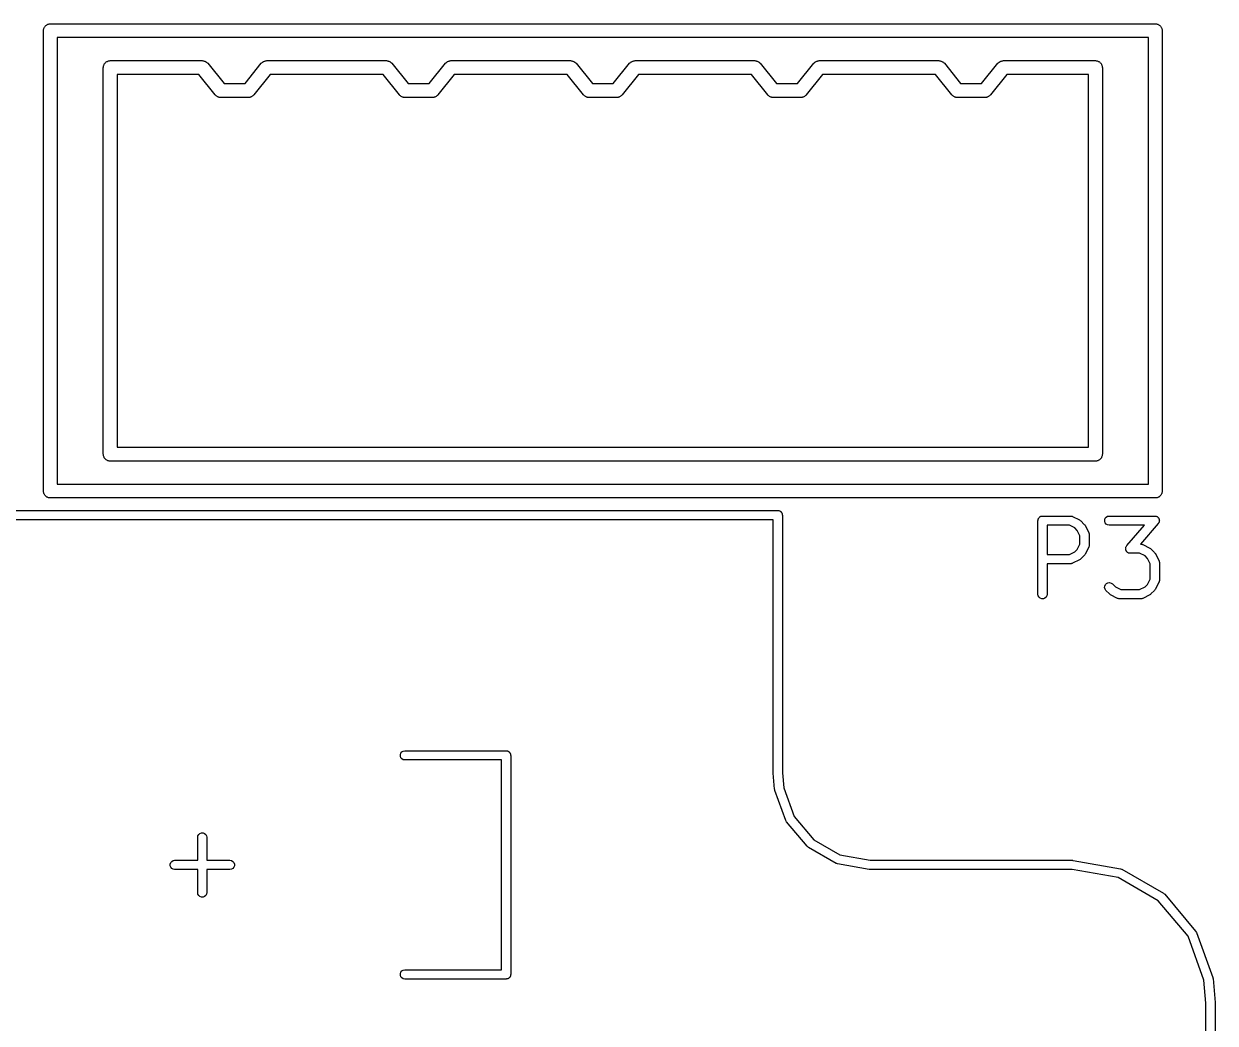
# Model space of a CAD drawing. Extents: x 101.3 to 133.5, y -168.4 to -100.4.
# Drawn here: x 111.66 to 124.6, y -111.24 to -100.39 of the extents above; entities that cross this region are included whole.
import ezdxf

# ---------------------------------------------------------------- set-up
doc = ezdxf.new("R2010")
doc.units = 0
doc.header["$MEASUREMENT"] = 0
doc.layers.add('BLACK', color=7, linetype='CONTINUOUS')

msp = doc.modelspace()

# ---------------------------------------------------------------- linework, layer by layer
at = {"layer": 'Black'}
for p, q in [((111.915, -100.399), (111.922, -100.397)), ((111.922, -100.397), (111.927, -100.394)), ((111.927, -100.394), (111.934, -100.392)), ((111.934, -100.392), (111.94, -100.39)), ((111.94, -100.39), (111.947, -100.39)), ((111.947, -100.39), (111.953, -100.389)), ((111.953, -100.389), (123.953, -100.389)), ((123.953, -100.389), (123.959, -100.39)), ((123.959, -100.39), (123.966, -100.39)), ((123.966, -100.39), (123.972, -100.392)), ((123.972, -100.392), (123.979, -100.394)), ((123.979, -100.394), (123.984, -100.397)), ((123.984, -100.397), (123.99, -100.399)), ((111.878, -100.464), (111.879, -100.458)), ((111.878, -105.464), (111.878, -100.464)), ((111.879, -100.451), (111.881, -100.445)), ((111.879, -100.458), (111.879, -100.451)), ((111.881, -100.445), (111.883, -100.438)), ((111.883, -100.438), (111.886, -100.433)), ((111.886, -100.433), (111.888, -100.426)), ((111.888, -100.426), (111.892, -100.421)), ((111.892, -100.421), (111.896, -100.416)), ((111.896, -100.416), (111.901, -100.412)), ((111.901, -100.412), (111.905, -100.407)), ((111.905, -100.407), (111.91, -100.403)), ((111.91, -100.403), (111.915, -100.399)), ((123.99, -100.399), (123.996, -100.403)), ((123.996, -100.403), (124.001, -100.407)), ((124.001, -100.407), (124.005, -100.412)), ((124.005, -100.412), (124.01, -100.416)), ((124.01, -100.416), (124.014, -100.421)), ((124.014, -100.421), (124.018, -100.426)), ((124.018, -100.426), (124.02, -100.433)), ((124.02, -100.433), (124.023, -100.438)), ((124.023, -100.438), (124.025, -100.445)), ((124.025, -100.445), (124.027, -100.451)), ((124.027, -100.451), (124.027, -100.458)), ((124.027, -100.458), (124.028, -100.464)), ((124.028, -100.464), (124.028, -105.464)), ((112.028, -100.539), (112.028, -105.389)), ((123.878, -100.539), (112.028, -100.539)), ((123.878, -105.389), (123.878, -100.539)), ((112.528, -100.864), (112.529, -100.858)), ((112.528, -105.064), (112.528, -100.864)), ((112.529, -100.851), (112.531, -100.845)), ((112.529, -100.858), (112.529, -100.851)), ((112.531, -100.845), (112.533, -100.838)), ((112.533, -100.838), (112.536, -100.833)), ((112.536, -100.833), (112.538, -100.826)), ((112.538, -100.826), (112.542, -100.821)), ((112.542, -100.821), (112.546, -100.816)), ((112.546, -100.816), (112.551, -100.812)), ((112.551, -100.812), (112.555, -100.807)), ((112.555, -100.807), (112.56, -100.803)), ((112.56, -100.803), (112.566, -100.799)), ((112.566, -100.799), (112.572, -100.797)), ((112.572, -100.797), (112.577, -100.794)), ((112.577, -100.794), (112.584, -100.792)), ((112.584, -100.792), (112.59, -100.79)), ((112.59, -100.79), (112.597, -100.79)), ((112.597, -100.79), (112.603, -100.789)), ((112.603, -100.789), (113.603, -100.789)), ((113.603, -100.789), (113.61, -100.79)), ((113.61, -100.79), (113.618, -100.79)), ((113.618, -100.79), (113.623, -100.793)), ((113.623, -100.793), (113.629, -100.794)), ((113.629, -100.794), (113.635, -100.797)), ((113.635, -100.797), (113.642, -100.8)), ((113.642, -100.8), (113.646, -100.804)), ((113.646, -100.804), (113.651, -100.807)), ((113.651, -100.807), (113.656, -100.812)), ((113.656, -100.812), (113.662, -100.817)), ((113.662, -100.817), (113.839, -101.039)), ((114.067, -101.039), (114.244, -100.817)), ((114.244, -100.817), (114.25, -100.812)), ((114.25, -100.812), (114.255, -100.807)), ((114.255, -100.807), (114.26, -100.804)), ((114.26, -100.804), (114.264, -100.8)), ((114.264, -100.8), (114.271, -100.797)), ((114.271, -100.797), (114.277, -100.794)), ((114.277, -100.794), (114.283, -100.793)), ((114.283, -100.793), (114.288, -100.79)), ((114.288, -100.79), (114.296, -100.79)), ((114.296, -100.79), (114.303, -100.789)), ((114.303, -100.789), (115.603, -100.789)), ((115.603, -100.789), (115.61, -100.79)), ((115.61, -100.79), (115.618, -100.79)), ((115.618, -100.79), (115.623, -100.793)), ((115.623, -100.793), (115.629, -100.794)), ((115.629, -100.794), (115.635, -100.797)), ((115.635, -100.797), (115.642, -100.8)), ((115.642, -100.8), (115.646, -100.804)), ((115.646, -100.804), (115.651, -100.807)), ((115.651, -100.807), (115.656, -100.812)), ((115.656, -100.812), (115.662, -100.817)), ((115.662, -100.817), (115.839, -101.039)), ((116.067, -101.039), (116.244, -100.817)), ((116.244, -100.817), (116.25, -100.812)), ((116.25, -100.812), (116.255, -100.807)), ((116.255, -100.807), (116.26, -100.804)), ((116.26, -100.804), (116.264, -100.8)), ((116.264, -100.8), (116.271, -100.797)), ((116.271, -100.797), (116.277, -100.794)), ((116.277, -100.794), (116.283, -100.793)), ((116.283, -100.793), (116.288, -100.79)), ((116.288, -100.79), (116.296, -100.79)), ((116.296, -100.79), (116.303, -100.789)), ((116.303, -100.789), (117.603, -100.789)), ((117.603, -100.789), (117.61, -100.79)), ((117.61, -100.79), (117.618, -100.79)), ((117.618, -100.79), (117.623, -100.793)), ((117.623, -100.793), (117.629, -100.794)), ((117.629, -100.794), (117.635, -100.797)), ((117.635, -100.797), (117.642, -100.8)), ((117.642, -100.8), (117.646, -100.804)), ((117.646, -100.804), (117.651, -100.807)), ((117.651, -100.807), (117.656, -100.812)), ((117.656, -100.812), (117.662, -100.817)), ((117.662, -100.817), (117.839, -101.039)), ((118.067, -101.039), (118.244, -100.817)), ((118.244, -100.817), (118.25, -100.812)), ((118.25, -100.812), (118.255, -100.807)), ((118.255, -100.807), (118.26, -100.804)), ((118.26, -100.804), (118.264, -100.8)), ((118.264, -100.8), (118.271, -100.797)), ((118.271, -100.797), (118.277, -100.794)), ((118.277, -100.794), (118.283, -100.793)), ((118.283, -100.793), (118.288, -100.79)), ((118.288, -100.79), (118.296, -100.79)), ((118.296, -100.79), (118.303, -100.789)), ((118.303, -100.789), (119.603, -100.789)), ((119.603, -100.789), (119.61, -100.79)), ((119.61, -100.79), (119.618, -100.79)), ((119.618, -100.79), (119.623, -100.793)), ((119.623, -100.793), (119.629, -100.794)), ((119.629, -100.794), (119.635, -100.797)), ((119.635, -100.797), (119.642, -100.8)), ((119.642, -100.8), (119.646, -100.804)), ((119.646, -100.804), (119.651, -100.807)), ((119.651, -100.807), (119.656, -100.812)), ((119.656, -100.812), (119.662, -100.817)), ((119.662, -100.817), (119.839, -101.039)), ((120.067, -101.039), (120.244, -100.817)), ((120.244, -100.817), (120.25, -100.812)), ((120.25, -100.812), (120.255, -100.807)), ((120.255, -100.807), (120.26, -100.804)), ((120.26, -100.804), (120.264, -100.8)), ((120.264, -100.8), (120.271, -100.797)), ((120.271, -100.797), (120.277, -100.794)), ((120.277, -100.794), (120.283, -100.793)), ((120.283, -100.793), (120.288, -100.79)), ((120.288, -100.79), (120.296, -100.79)), ((120.296, -100.79), (120.303, -100.789)), ((120.303, -100.789), (121.603, -100.789)), ((121.603, -100.789), (121.61, -100.79)), ((121.61, -100.79), (121.618, -100.79)), ((121.618, -100.79), (121.623, -100.793)), ((121.623, -100.793), (121.629, -100.794)), ((121.629, -100.794), (121.635, -100.797)), ((121.635, -100.797), (121.642, -100.8)), ((121.642, -100.8), (121.646, -100.804)), ((121.646, -100.804), (121.651, -100.807)), ((121.651, -100.807), (121.656, -100.812)), ((121.656, -100.812), (121.662, -100.817)), ((121.662, -100.817), (121.839, -101.039)), ((122.067, -101.039), (122.244, -100.817)), ((122.244, -100.817), (122.25, -100.812)), ((122.25, -100.812), (122.255, -100.807)), ((122.255, -100.807), (122.26, -100.804)), ((122.26, -100.804), (122.264, -100.8)), ((122.264, -100.8), (122.271, -100.797)), ((122.271, -100.797), (122.277, -100.794)), ((122.277, -100.794), (122.283, -100.793)), ((122.283, -100.793), (122.288, -100.79)), ((122.288, -100.79), (122.296, -100.79)), ((122.296, -100.79), (122.303, -100.789)), ((122.303, -100.789), (123.303, -100.789)), ((123.303, -100.789), (123.309, -100.79)), ((123.309, -100.79), (123.316, -100.79)), ((123.316, -100.79), (123.322, -100.792)), ((123.322, -100.792), (123.329, -100.794)), ((123.329, -100.794), (123.334, -100.797)), ((123.334, -100.797), (123.34, -100.799)), ((123.34, -100.799), (123.346, -100.803)), ((123.346, -100.803), (123.351, -100.807)), ((123.351, -100.807), (123.355, -100.812)), ((123.355, -100.812), (123.36, -100.816)), ((123.36, -100.816), (123.364, -100.821)), ((123.364, -100.821), (123.368, -100.826)), ((123.368, -100.826), (123.37, -100.833)), ((123.37, -100.833), (123.373, -100.838)), ((123.373, -100.838), (123.375, -100.845)), ((123.375, -100.845), (123.377, -100.851)), ((123.377, -100.851), (123.377, -100.858)), ((123.377, -100.858), (123.378, -100.864)), ((123.378, -100.864), (123.378, -105.064)), ((113.567, -100.939), (112.678, -100.939)), ((112.678, -100.939), (112.678, -104.989)), ((113.744, -101.161), (113.567, -100.939)), ((113.839, -101.039), (114.067, -101.039)), ((114.339, -100.939), (114.162, -101.161)), ((115.567, -100.939), (114.339, -100.939)), ((115.744, -101.161), (115.567, -100.939)), ((115.839, -101.039), (116.067, -101.039)), ((116.339, -100.939), (116.162, -101.161)), ((117.567, -100.939), (116.339, -100.939)), ((117.744, -101.161), (117.567, -100.939)), ((117.839, -101.039), (118.067, -101.039)), ((118.339, -100.939), (118.162, -101.161)), ((119.567, -100.939), (118.339, -100.939)), ((119.744, -101.161), (119.567, -100.939)), ((119.839, -101.039), (120.067, -101.039)), ((120.339, -100.939), (120.162, -101.161)), ((121.567, -100.939), (120.339, -100.939)), ((121.744, -101.161), (121.567, -100.939)), ((121.839, -101.039), (122.067, -101.039)), ((122.339, -100.939), (122.162, -101.161)), ((123.228, -100.939), (122.339, -100.939)), ((123.228, -104.989), (123.228, -100.939)), ((113.75, -101.166), (113.744, -101.161)), ((113.755, -101.171), (113.75, -101.166)), ((113.76, -101.174), (113.755, -101.171)), ((113.764, -101.178), (113.76, -101.174)), ((114.146, -101.174), (114.142, -101.178)), ((114.151, -101.171), (114.146, -101.174)), ((114.156, -101.166), (114.151, -101.171)), ((114.162, -101.161), (114.156, -101.166)), ((115.75, -101.166), (115.744, -101.161)), ((115.755, -101.171), (115.75, -101.166)), ((115.76, -101.174), (115.755, -101.171)), ((115.764, -101.178), (115.76, -101.174)), ((116.146, -101.174), (116.142, -101.178)), ((116.151, -101.171), (116.146, -101.174)), ((116.156, -101.166), (116.151, -101.171)), ((116.162, -101.161), (116.156, -101.166)), ((117.75, -101.166), (117.744, -101.161)), ((117.755, -101.171), (117.75, -101.166)), ((117.76, -101.174), (117.755, -101.171)), ((117.764, -101.178), (117.76, -101.174)), ((118.146, -101.174), (118.142, -101.178)), ((118.151, -101.171), (118.146, -101.174)), ((118.156, -101.166), (118.151, -101.171)), ((118.162, -101.161), (118.156, -101.166)), ((119.75, -101.166), (119.744, -101.161)), ((119.755, -101.171), (119.75, -101.166)), ((119.76, -101.174), (119.755, -101.171)), ((119.764, -101.178), (119.76, -101.174)), ((120.146, -101.174), (120.142, -101.178)), ((120.151, -101.171), (120.146, -101.174)), ((120.156, -101.166), (120.151, -101.171)), ((120.162, -101.161), (120.156, -101.166)), ((121.75, -101.166), (121.744, -101.161)), ((121.755, -101.171), (121.75, -101.166)), ((121.76, -101.174), (121.755, -101.171)), ((121.764, -101.178), (121.76, -101.174)), ((122.146, -101.174), (122.142, -101.178)), ((122.151, -101.171), (122.146, -101.174)), ((122.156, -101.166), (122.151, -101.171)), ((122.162, -101.161), (122.156, -101.166)), ((113.771, -101.181), (113.764, -101.178)), ((113.777, -101.184), (113.771, -101.181)), ((113.783, -101.185), (113.777, -101.184)), ((113.788, -101.188), (113.783, -101.185)), ((113.796, -101.188), (113.788, -101.188)), ((113.803, -101.189), (113.796, -101.188)), ((114.103, -101.189), (113.803, -101.189)), ((114.11, -101.188), (114.103, -101.189)), ((114.118, -101.188), (114.11, -101.188)), ((114.123, -101.185), (114.118, -101.188)), ((114.129, -101.184), (114.123, -101.185)), ((114.135, -101.181), (114.129, -101.184)), ((114.142, -101.178), (114.135, -101.181)), ((115.771, -101.181), (115.764, -101.178)), ((115.777, -101.184), (115.771, -101.181)), ((115.783, -101.185), (115.777, -101.184)), ((115.788, -101.188), (115.783, -101.185)), ((115.796, -101.188), (115.788, -101.188)), ((115.803, -101.189), (115.796, -101.188)), ((116.103, -101.189), (115.803, -101.189)), ((116.11, -101.188), (116.103, -101.189)), ((116.118, -101.188), (116.11, -101.188)), ((116.123, -101.185), (116.118, -101.188)), ((116.129, -101.184), (116.123, -101.185)), ((116.135, -101.181), (116.129, -101.184)), ((116.142, -101.178), (116.135, -101.181)), ((117.771, -101.181), (117.764, -101.178)), ((117.777, -101.184), (117.771, -101.181)), ((117.783, -101.185), (117.777, -101.184)), ((117.788, -101.188), (117.783, -101.185)), ((117.796, -101.188), (117.788, -101.188)), ((117.803, -101.189), (117.796, -101.188)), ((118.103, -101.189), (117.803, -101.189)), ((118.11, -101.188), (118.103, -101.189)), ((118.118, -101.188), (118.11, -101.188)), ((118.123, -101.185), (118.118, -101.188)), ((118.129, -101.184), (118.123, -101.185)), ((118.135, -101.181), (118.129, -101.184)), ((118.142, -101.178), (118.135, -101.181)), ((119.771, -101.181), (119.764, -101.178)), ((119.777, -101.184), (119.771, -101.181)), ((119.783, -101.185), (119.777, -101.184)), ((119.788, -101.188), (119.783, -101.185)), ((119.796, -101.188), (119.788, -101.188)), ((119.803, -101.189), (119.796, -101.188)), ((120.103, -101.189), (119.803, -101.189)), ((120.11, -101.188), (120.103, -101.189)), ((120.118, -101.188), (120.11, -101.188)), ((120.123, -101.185), (120.118, -101.188)), ((120.129, -101.184), (120.123, -101.185)), ((120.135, -101.181), (120.129, -101.184)), ((120.142, -101.178), (120.135, -101.181)), ((121.771, -101.181), (121.764, -101.178)), ((121.777, -101.184), (121.771, -101.181)), ((121.783, -101.185), (121.777, -101.184)), ((121.788, -101.188), (121.783, -101.185)), ((121.796, -101.188), (121.788, -101.188)), ((121.803, -101.189), (121.796, -101.188)), ((122.103, -101.189), (121.803, -101.189)), ((122.11, -101.188), (122.103, -101.189)), ((122.118, -101.188), (122.11, -101.188)), ((122.123, -101.185), (122.118, -101.188)), ((122.129, -101.184), (122.123, -101.185)), ((122.135, -101.181), (122.129, -101.184)), ((122.142, -101.178), (122.135, -101.181)), ((112.678, -104.989), (123.228, -104.989)), ((112.529, -105.07), (112.528, -105.064)), ((112.529, -105.077), (112.529, -105.07)), ((112.531, -105.083), (112.529, -105.077)), ((112.533, -105.09), (112.531, -105.083)), ((112.536, -105.095), (112.533, -105.09)), ((112.538, -105.102), (112.536, -105.095)), ((112.542, -105.107), (112.538, -105.102)), ((112.546, -105.112), (112.542, -105.107)), ((112.551, -105.116), (112.546, -105.112)), ((112.555, -105.121), (112.551, -105.116)), ((112.56, -105.125), (112.555, -105.121)), ((112.566, -105.129), (112.56, -105.125)), ((112.572, -105.131), (112.566, -105.129)), ((112.577, -105.134), (112.572, -105.131)), ((112.584, -105.136), (112.577, -105.134)), ((112.59, -105.138), (112.584, -105.136)), ((112.597, -105.138), (112.59, -105.138)), ((112.603, -105.139), (112.597, -105.138)), ((123.303, -105.139), (112.603, -105.139)), ((123.309, -105.138), (123.303, -105.139)), ((123.316, -105.138), (123.309, -105.138)), ((123.322, -105.136), (123.316, -105.138)), ((123.329, -105.134), (123.322, -105.136)), ((123.334, -105.131), (123.329, -105.134)), ((123.34, -105.129), (123.334, -105.131)), ((123.346, -105.125), (123.34, -105.129)), ((123.351, -105.121), (123.346, -105.125)), ((123.355, -105.116), (123.351, -105.121)), ((123.36, -105.112), (123.355, -105.116)), ((123.364, -105.107), (123.36, -105.112)), ((123.368, -105.102), (123.364, -105.107)), ((123.37, -105.095), (123.368, -105.102)), ((123.373, -105.09), (123.37, -105.095)), ((123.375, -105.083), (123.373, -105.09)), ((123.377, -105.077), (123.375, -105.083)), ((123.378, -105.064), (123.377, -105.07)), ((123.377, -105.07), (123.377, -105.077)), ((112.028, -105.389), (123.878, -105.389)), ((111.879, -105.47), (111.878, -105.464)), ((111.879, -105.477), (111.879, -105.47)), ((111.881, -105.483), (111.879, -105.477)), ((111.883, -105.49), (111.881, -105.483)), ((111.886, -105.495), (111.883, -105.49)), ((111.888, -105.501), (111.886, -105.495)), ((111.892, -105.507), (111.888, -105.501)), ((111.896, -105.512), (111.892, -105.507)), ((111.901, -105.516), (111.896, -105.512)), ((111.905, -105.521), (111.901, -105.516)), ((111.91, -105.525), (111.905, -105.521)), ((111.915, -105.529), (111.91, -105.525)), ((111.922, -105.531), (111.915, -105.529)), ((111.927, -105.534), (111.922, -105.531)), ((111.934, -105.536), (111.927, -105.534)), ((111.94, -105.538), (111.934, -105.536)), ((111.947, -105.538), (111.94, -105.538)), ((111.953, -105.539), (111.947, -105.538)), ((123.953, -105.539), (111.953, -105.539)), ((123.959, -105.538), (123.953, -105.539)), ((123.966, -105.538), (123.959, -105.538)), ((123.972, -105.536), (123.966, -105.538)), ((123.979, -105.534), (123.972, -105.536)), ((123.984, -105.531), (123.979, -105.534)), ((123.99, -105.529), (123.984, -105.531)), ((123.996, -105.525), (123.99, -105.529)), ((124.001, -105.521), (123.996, -105.525)), ((124.005, -105.516), (124.001, -105.521)), ((124.01, -105.512), (124.005, -105.516)), ((124.014, -105.507), (124.01, -105.512)), ((124.018, -105.501), (124.014, -105.507)), ((124.02, -105.495), (124.018, -105.501)), ((124.023, -105.49), (124.02, -105.495)), ((124.025, -105.483), (124.023, -105.49)), ((124.027, -105.477), (124.025, -105.483)), ((124.028, -105.464), (124.027, -105.47)), ((124.027, -105.47), (124.027, -105.477)), ((105.553, -105.675), (119.853, -105.675)), ((119.853, -105.675), (119.857, -105.676)), ((119.857, -105.676), (119.862, -105.676)), ((119.862, -105.676), (119.866, -105.677)), ((119.866, -105.677), (119.87, -105.678)), ((119.87, -105.678), (119.874, -105.68)), ((119.874, -105.68), (119.878, -105.682)), ((119.878, -105.682), (119.881, -105.685)), ((119.881, -105.685), (119.885, -105.687)), ((119.885, -105.687), (119.888, -105.69)), ((119.888, -105.69), (119.891, -105.693)), ((119.891, -105.693), (119.893, -105.697)), ((119.893, -105.697), (119.896, -105.7)), ((119.896, -105.7), (119.898, -105.704)), ((119.803, -105.775), (105.603, -105.775)), ((119.803, -108.525), (119.803, -105.775)), ((119.898, -105.704), (119.9, -105.708)), ((119.9, -105.708), (119.901, -105.712)), ((119.901, -105.712), (119.902, -105.716)), ((119.902, -105.716), (119.902, -105.721)), ((119.902, -105.721), (119.903, -105.725)), ((119.903, -105.725), (119.903, -108.523)), ((122.678, -105.785), (122.679, -105.781)), ((122.678, -106.585), (122.678, -105.785)), ((122.679, -105.776), (122.68, -105.772)), ((122.679, -105.781), (122.679, -105.776)), ((122.68, -105.772), (122.681, -105.768)), ((122.681, -105.768), (122.683, -105.764)), ((122.683, -105.764), (122.685, -105.76)), ((122.685, -105.76), (122.688, -105.757)), ((122.688, -105.757), (122.69, -105.753)), ((122.69, -105.753), (122.693, -105.75)), ((122.693, -105.75), (122.696, -105.747)), ((122.696, -105.747), (122.7, -105.744)), ((122.7, -105.744), (122.703, -105.742)), ((122.703, -105.742), (122.707, -105.74)), ((122.707, -105.74), (122.711, -105.738)), ((122.711, -105.738), (122.715, -105.737)), ((122.715, -105.737), (122.719, -105.736)), ((122.719, -105.736), (122.724, -105.736)), ((122.724, -105.736), (122.728, -105.735)), ((122.728, -105.735), (123.033, -105.735)), ((123.033, -105.735), (123.036, -105.735)), ((123.036, -105.735), (123.039, -105.735)), ((123.039, -105.735), (123.044, -105.737)), ((123.044, -105.737), (123.05, -105.738)), ((123.05, -105.738), (123.052, -105.739)), ((123.052, -105.739), (123.055, -105.74)), ((123.055, -105.74), (123.131, -105.778)), ((123.131, -105.778), (123.138, -105.783)), ((123.138, -105.783), (123.144, -105.788)), ((123.144, -105.788), (123.182, -105.826)), ((123.182, -105.826), (123.187, -105.832)), ((123.187, -105.832), (123.192, -105.839)), ((123.403, -105.776), (123.409, -105.76)), ((123.403, -105.794), (123.403, -105.776)), ((123.409, -105.81), (123.403, -105.794)), ((123.409, -105.76), (123.42, -105.747)), ((123.42, -105.823), (123.409, -105.81)), ((123.42, -105.747), (123.435, -105.738)), ((123.435, -105.832), (123.42, -105.823)), ((123.435, -105.738), (123.452, -105.735)), ((123.452, -105.835), (123.435, -105.832)), ((123.452, -105.735), (123.947, -105.735)), ((123.985, -105.818), (123.791, -106.04)), ((123.947, -105.735), (123.952, -105.736)), ((123.952, -105.736), (123.957, -105.736)), ((123.957, -105.736), (123.96, -105.737)), ((123.96, -105.737), (123.964, -105.738)), ((123.964, -105.738), (123.968, -105.74)), ((123.968, -105.74), (123.973, -105.742)), ((123.973, -105.742), (123.976, -105.745)), ((123.976, -105.745), (123.979, -105.747)), ((123.979, -105.747), (123.982, -105.75)), ((123.982, -105.75), (123.986, -105.754)), ((123.987, -105.814), (123.985, -105.818)), ((123.986, -105.754), (123.988, -105.757)), ((123.99, -105.81), (123.987, -105.814)), ((123.988, -105.757), (123.99, -105.76)), ((123.99, -105.76), (123.992, -105.764)), ((123.992, -105.806), (123.99, -105.81)), ((123.992, -105.764), (123.994, -105.769)), ((123.994, -105.803), (123.992, -105.806)), ((123.994, -105.769), (123.995, -105.773)), ((123.995, -105.798), (123.994, -105.803)), ((123.995, -105.773), (123.996, -105.776)), ((123.996, -105.794), (123.995, -105.798)), ((123.996, -105.776), (123.996, -105.781)), ((123.996, -105.781), (123.997, -105.786)), ((123.997, -105.786), (123.996, -105.79)), ((123.996, -105.79), (123.996, -105.794)), ((122.778, -105.835), (122.778, -106.154)), ((123.021, -105.835), (122.778, -105.835)), ((123.079, -105.864), (123.021, -105.835)), ((123.106, -105.891), (123.079, -105.864)), ((123.135, -105.949), (123.106, -105.891)), ((123.135, -106.04), (123.135, -105.949)), ((123.192, -105.839), (123.23, -105.915)), ((123.23, -105.915), (123.231, -105.918)), ((123.231, -105.918), (123.232, -105.92)), ((123.232, -105.92), (123.233, -105.926)), ((123.233, -105.926), (123.235, -105.932)), ((123.235, -105.932), (123.235, -105.934)), ((123.235, -105.934), (123.235, -105.937)), ((123.235, -105.937), (123.235, -106.052)), ((123.837, -105.835), (123.452, -105.835)), ((123.643, -106.057), (123.837, -105.835)), ((123.106, -106.098), (123.135, -106.04)), ((123.23, -106.074), (123.192, -106.15)), ((123.231, -106.071), (123.23, -106.074)), ((123.232, -106.069), (123.231, -106.071)), ((123.233, -106.063), (123.232, -106.069)), ((123.235, -106.057), (123.233, -106.063)), ((123.235, -106.052), (123.235, -106.054)), ((123.235, -106.054), (123.235, -106.057)), ((123.63, -106.089), (123.631, -106.085)), ((123.631, -106.093), (123.63, -106.089)), ((123.631, -106.081), (123.633, -106.076)), ((123.631, -106.085), (123.631, -106.081)), ((123.633, -106.076), (123.634, -106.072)), ((123.634, -106.072), (123.636, -106.068)), ((123.636, -106.068), (123.637, -106.065)), ((123.637, -106.065), (123.64, -106.061)), ((123.64, -106.061), (123.643, -106.057)), ((123.791, -106.04), (123.795, -106.04)), ((123.795, -106.04), (123.798, -106.04)), ((123.798, -106.04), (123.8, -106.04)), ((123.8, -106.04), (123.806, -106.042)), ((123.806, -106.042), (123.812, -106.043)), ((123.812, -106.043), (123.814, -106.044)), ((123.814, -106.044), (123.817, -106.045)), ((123.817, -106.045), (123.893, -106.083)), ((123.893, -106.083), (123.9, -106.088)), ((123.9, -106.088), (123.906, -106.092)), ((122.778, -106.154), (123.021, -106.154)), ((123.021, -106.154), (123.079, -106.125)), ((123.131, -106.211), (123.055, -106.249)), ((123.079, -106.125), (123.106, -106.098)), ((123.138, -106.206), (123.131, -106.211)), ((123.144, -106.201), (123.138, -106.206)), ((123.182, -106.163), (123.144, -106.201)), ((123.187, -106.157), (123.182, -106.163)), ((123.192, -106.15), (123.187, -106.157)), ((123.631, -106.098), (123.631, -106.093)), ((123.632, -106.102), (123.631, -106.098)), ((123.633, -106.106), (123.632, -106.102)), ((123.635, -106.11), (123.633, -106.106)), ((123.637, -106.115), (123.635, -106.11)), ((123.64, -106.118), (123.637, -106.115)), ((123.641, -106.121), (123.64, -106.118)), ((123.645, -106.124), (123.641, -106.121)), ((123.648, -106.128), (123.645, -106.124)), ((123.652, -106.13), (123.648, -106.128)), ((123.655, -106.132), (123.652, -106.13)), ((123.659, -106.134), (123.655, -106.132)), ((123.663, -106.137), (123.659, -106.134)), ((123.667, -106.137), (123.663, -106.137)), ((123.671, -106.139), (123.667, -106.137)), ((123.676, -106.139), (123.671, -106.139)), ((123.68, -106.14), (123.676, -106.139)), ((123.783, -106.14), (123.68, -106.14)), ((123.841, -106.169), (123.783, -106.14)), ((123.868, -106.195), (123.841, -106.169)), ((123.897, -106.254), (123.868, -106.195)), ((123.906, -106.092), (123.944, -106.131)), ((123.944, -106.131), (123.949, -106.137)), ((123.949, -106.137), (123.954, -106.143)), ((123.954, -106.143), (123.992, -106.22)), ((123.992, -106.22), (123.993, -106.222)), ((123.033, -106.254), (122.778, -106.254)), ((122.778, -106.254), (122.778, -106.585)), ((123.036, -106.253), (123.033, -106.254)), ((123.039, -106.254), (123.036, -106.253)), ((123.044, -106.252), (123.039, -106.254)), ((123.05, -106.251), (123.044, -106.252)), ((123.052, -106.249), (123.05, -106.251)), ((123.055, -106.249), (123.052, -106.249)), ((123.897, -106.421), (123.897, -106.254)), ((123.993, -106.222), (123.994, -106.225)), ((123.994, -106.225), (123.995, -106.231)), ((123.995, -106.231), (123.997, -106.236)), ((123.997, -106.236), (123.997, -106.239)), ((123.997, -106.239), (123.997, -106.242)), ((123.997, -106.242), (123.997, -106.433)), ((123.411, -106.48), (123.423, -106.468)), ((123.423, -106.468), (123.439, -106.46)), ((123.439, -106.46), (123.456, -106.459)), ((123.456, -106.459), (123.473, -106.463)), ((123.473, -106.463), (123.487, -106.473)), ((123.487, -106.473), (123.52, -106.506)), ((123.841, -106.506), (123.868, -106.479)), ((123.868, -106.479), (123.897, -106.421)), ((123.992, -106.455), (123.954, -106.531)), ((123.993, -106.452), (123.992, -106.455)), ((123.994, -106.45), (123.993, -106.452)), ((123.995, -106.444), (123.994, -106.45)), ((123.997, -106.438), (123.995, -106.444)), ((123.997, -106.433), (123.997, -106.435)), ((123.997, -106.435), (123.997, -106.438)), ((122.681, -106.602), (122.678, -106.585)), ((122.69, -106.617), (122.681, -106.602)), ((122.775, -106.602), (122.766, -106.617)), ((122.778, -106.585), (122.775, -106.602)), ((123.402, -106.513), (123.404, -106.496)), ((123.407, -106.53), (123.402, -106.513)), ((123.404, -106.496), (123.411, -106.48)), ((123.416, -106.544), (123.407, -106.53)), ((123.455, -106.582), (123.416, -106.544)), ((123.461, -106.587), (123.455, -106.582)), ((123.468, -106.592), (123.461, -106.587)), ((123.544, -106.63), (123.468, -106.592)), ((123.52, -106.506), (123.578, -106.535)), ((123.578, -106.535), (123.783, -106.535)), ((123.783, -106.535), (123.841, -106.506)), ((123.893, -106.592), (123.817, -106.63)), ((123.9, -106.587), (123.893, -106.592)), ((123.906, -106.582), (123.9, -106.587)), ((123.944, -106.544), (123.906, -106.582)), ((123.949, -106.538), (123.944, -106.544)), ((123.954, -106.531), (123.949, -106.538)), ((122.703, -106.628), (122.69, -106.617)), ((122.719, -106.634), (122.703, -106.628)), ((122.737, -106.634), (122.719, -106.634)), ((122.753, -106.628), (122.737, -106.634)), ((122.766, -106.617), (122.753, -106.628)), ((123.547, -106.63), (123.544, -106.63)), ((123.549, -106.632), (123.547, -106.63)), ((123.555, -106.633), (123.549, -106.632)), ((123.56, -106.635), (123.555, -106.633)), ((123.563, -106.634), (123.56, -106.635)), ((123.566, -106.635), (123.563, -106.634)), ((123.795, -106.635), (123.566, -106.635)), ((123.798, -106.634), (123.795, -106.635)), ((123.8, -106.635), (123.798, -106.634)), ((123.806, -106.633), (123.8, -106.635)), ((123.812, -106.632), (123.806, -106.633)), ((123.814, -106.63), (123.812, -106.632)), ((123.817, -106.63), (123.814, -106.63)), ((115.771, -108.297), (115.786, -108.288)), ((115.786, -108.288), (115.803, -108.285)), ((115.803, -108.285), (116.903, -108.285)), ((116.903, -108.285), (116.907, -108.286)), ((116.907, -108.286), (116.912, -108.286)), ((116.912, -108.286), (116.916, -108.287)), ((116.916, -108.287), (116.92, -108.288)), ((116.92, -108.288), (116.924, -108.29)), ((116.924, -108.29), (116.928, -108.292)), ((115.754, -108.326), (115.76, -108.31)), ((115.754, -108.344), (115.754, -108.326)), ((115.76, -108.36), (115.754, -108.344)), ((115.76, -108.31), (115.771, -108.297)), ((115.771, -108.373), (115.76, -108.36)), ((115.786, -108.382), (115.771, -108.373)), ((115.803, -108.385), (115.786, -108.382)), ((116.853, -108.385), (115.803, -108.385)), ((116.853, -110.665), (116.853, -108.385)), ((116.928, -108.292), (116.931, -108.295)), ((116.931, -108.295), (116.935, -108.297)), ((116.935, -108.297), (116.938, -108.3)), ((116.938, -108.3), (116.941, -108.303)), ((116.941, -108.303), (116.943, -108.307)), ((116.943, -108.307), (116.946, -108.31)), ((116.946, -108.31), (116.948, -108.314)), ((116.948, -108.314), (116.95, -108.318)), ((116.95, -108.318), (116.951, -108.322)), ((116.951, -108.322), (116.952, -108.326)), ((116.952, -108.326), (116.952, -108.331)), ((116.952, -108.331), (116.953, -108.335)), ((116.953, -108.335), (116.953, -110.715)), ((119.803, -108.527), (119.803, -108.525)), ((119.803, -108.529), (119.803, -108.527)), ((119.818, -108.703), (119.803, -108.529)), ((119.903, -108.523), (119.917, -108.688)), ((119.82, -108.709), (119.818, -108.703)), ((119.821, -108.716), (119.82, -108.709)), ((119.94, -109.042), (119.821, -108.716)), ((119.917, -108.688), (120.031, -109)), ((119.949, -109.057), (119.94, -109.042)), ((120.172, -109.323), (119.949, -109.057)), ((119.949, -109.057), (119.949, -109.057)), ((120.031, -109), (120.243, -109.252)), ((113.556, -109.208), (113.565, -109.193)), ((113.565, -109.193), (113.578, -109.182)), ((113.578, -109.182), (113.594, -109.176)), ((113.594, -109.176), (113.612, -109.176)), ((113.612, -109.176), (113.628, -109.182)), ((113.628, -109.182), (113.641, -109.193)), ((113.641, -109.193), (113.65, -109.208)), ((113.553, -109.225), (113.556, -109.208)), ((113.553, -109.475), (113.553, -109.225)), ((113.65, -109.208), (113.653, -109.225)), ((113.653, -109.225), (113.653, -109.475)), ((120.185, -109.334), (120.172, -109.323)), ((120.243, -109.252), (120.528, -109.417)), ((120.486, -109.508), (120.185, -109.334)), ((120.185, -109.334), (120.185, -109.334)), ((120.528, -109.417), (120.857, -109.475)), ((113.254, -109.516), (113.26, -109.5)), ((113.254, -109.534), (113.254, -109.516)), ((113.26, -109.55), (113.254, -109.534)), ((113.26, -109.5), (113.271, -109.487)), ((113.271, -109.563), (113.26, -109.55)), ((113.271, -109.487), (113.286, -109.478)), ((113.286, -109.572), (113.271, -109.563)), ((113.286, -109.478), (113.303, -109.475)), ((113.303, -109.575), (113.286, -109.572)), ((113.303, -109.475), (113.553, -109.475)), ((113.553, -109.575), (113.303, -109.575)), ((113.553, -109.825), (113.553, -109.575)), ((113.653, -109.475), (113.903, -109.475)), ((113.903, -109.575), (113.653, -109.575)), ((113.653, -109.575), (113.653, -109.825)), ((113.903, -109.475), (113.92, -109.478)), ((113.92, -109.572), (113.903, -109.575)), ((113.92, -109.478), (113.935, -109.487)), ((113.935, -109.563), (113.92, -109.572)), ((113.935, -109.487), (113.946, -109.5)), ((113.946, -109.55), (113.935, -109.563)), ((113.946, -109.5), (113.952, -109.516)), ((113.952, -109.534), (113.946, -109.55)), ((113.952, -109.516), (113.952, -109.534)), ((120.493, -109.511), (120.486, -109.508)), ((120.486, -109.508), (120.486, -109.508)), ((120.502, -109.514), (120.493, -109.511)), ((120.844, -109.574), (120.502, -109.514)), ((120.502, -109.514), (120.502, -109.514)), ((120.849, -109.574), (120.844, -109.574)), ((120.853, -109.575), (120.849, -109.574)), ((123.049, -109.575), (120.853, -109.575)), ((120.857, -109.475), (123.053, -109.475)), ((123.549, -109.663), (123.049, -109.575)), ((123.053, -109.475), (123.057, -109.476)), ((123.057, -109.476), (123.062, -109.476)), ((123.062, -109.476), (123.575, -109.566)), ((123.575, -109.566), (123.575, -109.566)), ((123.575, -109.566), (123.584, -109.57)), ((123.584, -109.57), (123.591, -109.572)), ((123.591, -109.572), (123.591, -109.572)), ((123.591, -109.572), (124.042, -109.833)), ((123.985, -109.915), (123.549, -109.663)), ((113.556, -109.842), (113.553, -109.825)), ((113.565, -109.857), (113.556, -109.842)), ((113.65, -109.842), (113.641, -109.857)), ((113.653, -109.825), (113.65, -109.842)), ((124.042, -109.833), (124.042, -109.833)), ((124.042, -109.833), (124.049, -109.838)), ((124.049, -109.838), (124.055, -109.844)), ((113.578, -109.868), (113.565, -109.857)), ((113.594, -109.874), (113.578, -109.868)), ((113.612, -109.874), (113.594, -109.874)), ((113.628, -109.868), (113.612, -109.874)), ((113.641, -109.857), (113.628, -109.868)), ((124.308, -110.3), (123.985, -109.915)), ((124.055, -109.844), (124.055, -109.844)), ((124.055, -109.844), (124.39, -110.243)), ((124.481, -110.775), (124.308, -110.3)), ((124.39, -110.243), (124.39, -110.243)), ((124.39, -110.243), (124.399, -110.258)), ((124.399, -110.258), (124.577, -110.747)), ((115.754, -110.706), (115.76, -110.69)), ((115.754, -110.724), (115.754, -110.706)), ((115.76, -110.74), (115.754, -110.724)), ((115.76, -110.69), (115.771, -110.677)), ((115.771, -110.753), (115.76, -110.74)), ((115.771, -110.677), (115.786, -110.668)), ((115.786, -110.668), (115.803, -110.665)), ((115.803, -110.665), (116.853, -110.665)), ((116.941, -110.747), (116.938, -110.75)), ((116.943, -110.743), (116.941, -110.747)), ((116.946, -110.74), (116.943, -110.743)), ((116.948, -110.736), (116.946, -110.74)), ((116.95, -110.732), (116.948, -110.736)), ((116.951, -110.728), (116.95, -110.732)), ((116.952, -110.724), (116.951, -110.728)), ((116.953, -110.715), (116.952, -110.719)), ((116.952, -110.719), (116.952, -110.724)), ((124.577, -110.747), (124.578, -110.754)), ((115.786, -110.762), (115.771, -110.753)), ((115.803, -110.765), (115.786, -110.762)), ((116.903, -110.765), (115.803, -110.765)), ((116.907, -110.764), (116.903, -110.765)), ((116.912, -110.764), (116.907, -110.764)), ((116.916, -110.763), (116.912, -110.764)), ((116.92, -110.762), (116.916, -110.763)), ((116.924, -110.76), (116.92, -110.762)), ((116.928, -110.758), (116.924, -110.76)), ((116.931, -110.755), (116.928, -110.758)), ((116.935, -110.753), (116.931, -110.755)), ((116.938, -110.75), (116.935, -110.753)), ((124.503, -111.027), (124.481, -110.775)), ((124.578, -110.754), (124.58, -110.76)), ((124.58, -110.76), (124.603, -111.021)), ((124.503, -115.521), (124.503, -111.027)), ((124.603, -111.021), (124.603, -111.023)), ((124.603, -111.023), (124.603, -111.025)), ((124.603, -111.025), (124.603, -115.525))]:
    msp.add_line(p, q, dxfattribs=at)

doc.saveas('drawing.dxf')
